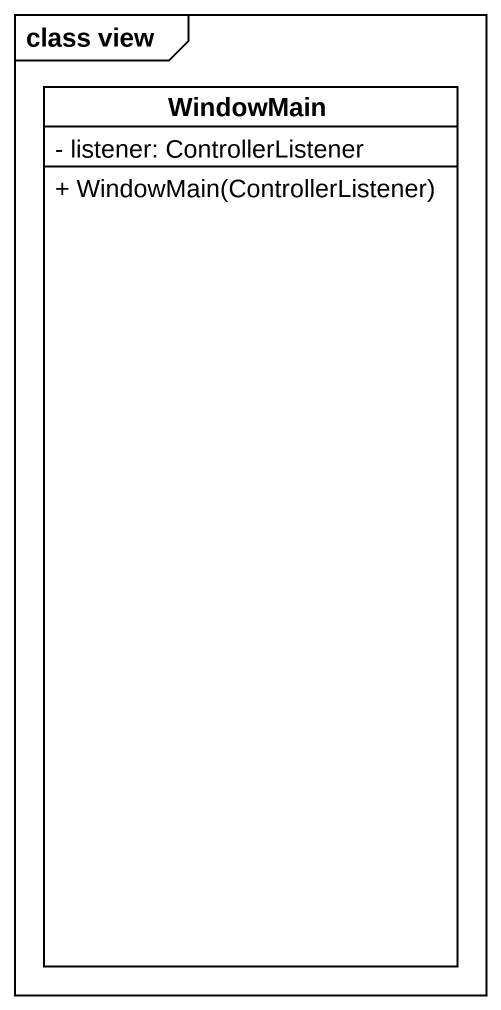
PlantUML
@startuml
mainframe class view
hide circle
hide empty members
skinparam classAttributeIconSize 0
class WindowMain {
  - listener: ControllerListener
  + WindowMain(ControllerListener)
}
@enduml
